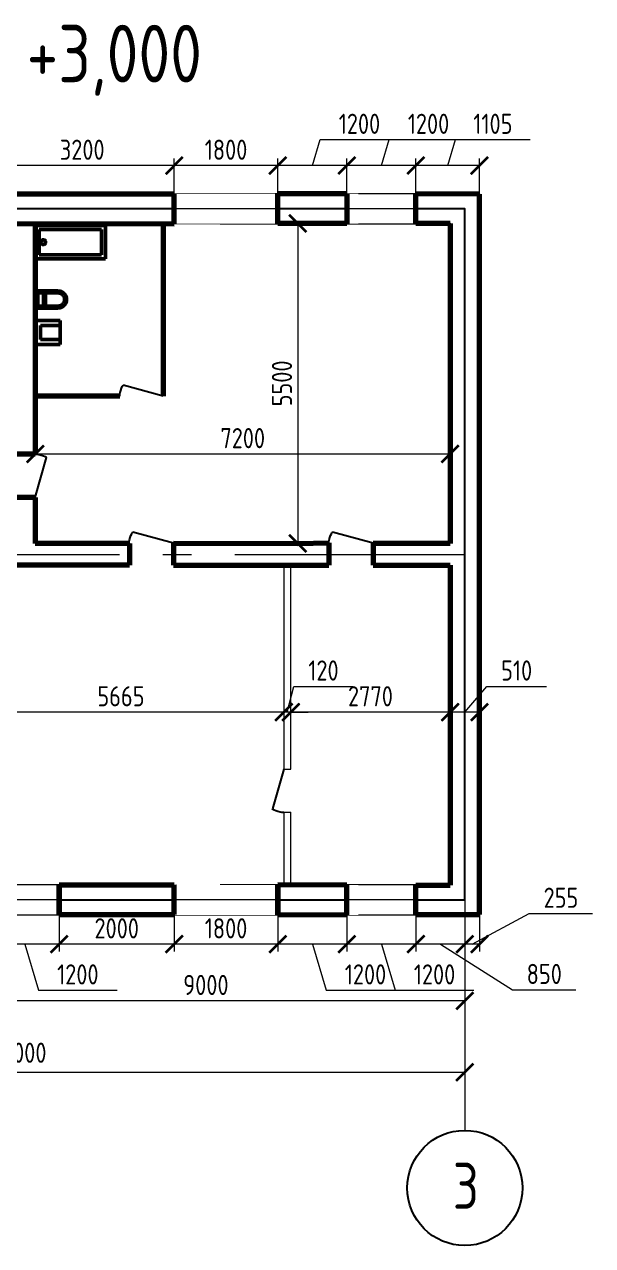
# Model space of a CAD drawing. Header units: millimetres. Extents: x -15256 to 11562, y -38734 to 9397.
# Drawn here: x 1089 to 10965, y -38734 to -17534 of the extents above; entities that cross this region are included whole.
import ezdxf

# ---------------------------------------------------------------- set-up
doc = ezdxf.new("R2010")
doc.units = ezdxf.units.MM
doc.set_wipeout_variables(frame=1)
doc.linetypes.add('ГОСТ 2.303 6', pattern=[12, 8, -1.5, 1, -1.5])
for name, color, linetype, lineweight in [('Блоки', 7, 'Continuous', 50), ('Оси', 1, 'ГОСТ 2.303 6', 20), ('Основная', 5, 'Continuous', 80), ('Основная(схема)', 5, 'Continuous', 70), ('Размеры', 3, 'Continuous', 30), ('Текст', 102, 'Continuous', 20), ('Тонкая', 250, 'Continuous', 25), ('Тонкая(схема)', 3, 'Continuous', 20)]:
    doc.layers.add(name, color=color, linetype=linetype, lineweight=lineweight)
doc.styles.get("Standard").update_dxf_attribs({"font": 'arial.ttf'})
doc.styles.add('ГОСТ 2.304', font='CS_Gost2304.shx')
doc.styles.add('Схема', font='GOST_A.TTF')
doc.dimstyles.new('Схема', dxfattribs={"dimtxt": 350, "dimasz": 300, "dimexe": 125, "dimexo": 0, "dimgap": 100, "dimtad": 1, "dimdec": 0, "dimtxsty": 'ГОСТ 2.304', "dimblk": 'ARCHTICK', "dimblk1": 'OBLIQUE', "dimblk2": 'OBLIQUE', "dimcen": 300, "dimclrd": 256, "dimclre": 256, "dimclrt": 256, "dimadec": 0, "dimazin": 2, "dimtfac": 0.75, "dimtdec": 4, "dimtmove": 1, "dimatfit": 3, "dimldrblk": 'NONE', "dimfxl": 1, "dimtolj": 1, "dimlwd": -1, "dimlwe": -1, "dimarcsym": 0})

# ---------------------------------------------------------------- blocks, each defined once
blk = doc.blocks.new('*U8')
at = {"layer": 'Основная(схема)', "linetype": 'ByBlock'}
for p, q in [((0, -260), (0, 260)), ((0, -260), (0, 260)), ((1200, 260), (1200, -260))]:
    blk.add_line(p, q, dxfattribs=at)
at = {"layer": 'Тонкая(схема)', "linetype": 'ByBlock'}
for p, q in [((0, 260), (1000, 260)), ((0, 260), (1200, 260)), ((0, 0), (1000, 0)), ((1000, -260), (0, -260)), ((1200, -260), (0, -260))]:
    blk.add_line(p, q, dxfattribs=at)
at = {"linetype": 'ByBlock'}
blk.add_wipeout([(0, 260), (1200, 260), (1200, -260), (0, -260)], dxfattribs=at).dxf.layer = 'Тонкая(схема)'
at = {"layer": 'Основная(схема)', "linetype": 'ByBlock'}
blk.add_line((0, -260), (0, 260), dxfattribs=at)
at = {"layer": 'Тонкая(схема)', "linetype": 'ByBlock'}
for p, q in [((0, 260), (1000, 260)), ((0, 0), (1200, 0)), ((1000, -260), (0, -260))]:
    blk.add_line(p, q, dxfattribs=at)
blk = doc.blocks.new('*U10')
at = {"layer": 'Основная(схема)', "linetype": 'ByBlock'}
for p, q in [((0, -260), (0, 260)), ((0, -260), (0, 260)), ((0, -260), (0, 260)), ((1800, 260), (1800, -260))]:
    blk.add_line(p, q, dxfattribs=at)
at = {"layer": 'Тонкая(схема)', "linetype": 'ByBlock'}
for p, q in [((0, 260), (1000, 260)), ((0, 260), (1000, 260)), ((0, 0), (1000, 0)), ((1000, -260), (0, -260)), ((1000, -260), (0, -260))]:
    blk.add_line(p, q, dxfattribs=at)
at = {"linetype": 'ByBlock'}
blk.add_wipeout([(0, 260), (1800, 260), (1800, -260), (0, -260)], dxfattribs=at).dxf.layer = 'Тонкая(схема)'
at = {"layer": 'Основная(схема)', "linetype": 'ByBlock'}
blk.add_line((0, -260), (0, 260), dxfattribs=at)
at = {"layer": 'Тонкая(схема)', "linetype": 'ByBlock'}
blk.add_line((0, 0), (1800, 0), dxfattribs=at)
blk = doc.blocks.new('_ARCHTICK')
at = {"color": 0, "linetype": 'ByBlock', "const_width": 0.15}
blk.add_lwpolyline([(-0.5, -0.5), (0.5, 0.5)], dxfattribs=at)
blk = doc.blocks.new('*D111')
at = {"layer": 'Defpoints', "color": 0, "linetype": 'ByBlock', "transparency": 16777216}
for p in [(494, -19984), (494, -20474), (3694, -20474)]:
    blk.add_point(p, dxfattribs=at)
at = {"layer": 'Тонкая(схема)', "transparency": 16777216}
for p, q in [((494, -20474), (494, -19859)), ((3694, -20474), (3694, -19859)), ((3694, -19984), (494, -19984))]:
    blk.add_line(p, q, dxfattribs=at)
at = {"layer": 'Тонкая(схема)', "linetype": 'ByBlock', "transparency": 16777216, "xscale": 300, "yscale": 300, "zscale": 300, "rotation": 180}
blk.add_blockref('_ARCHTICK', (494, -19984), dxfattribs=at)
at = {"layer": 'Тонкая(схема)', "linetype": 'ByBlock', "transparency": 16777216, "xscale": 300, "yscale": 300, "zscale": 300}
blk.add_blockref('_ARCHTICK', (3694, -19984), dxfattribs=at)
at = {"layer": 'Тонкая(схема)', "linetype": 'ByBlock', "transparency": 16777216, "insert": (2094, -19709), "char_height": 350, "attachment_point": 5, "style": 'ГОСТ 2.304'}
blk.add_mtext('\\A1;3200', dxfattribs=at)
blk = doc.blocks.new('_NONE')
blk = doc.blocks.new('_Oblique')
at = {"color": 0, "linetype": 'ByBlock', "lineweight": -2}
blk.add_line((-0.5, -0.5), (0.5, 0.5), dxfattribs=at)
blk = doc.blocks.new('*D112')
at = {"layer": 'Defpoints', "color": 0, "linetype": 'ByBlock', "transparency": 16777216}
for p in [(3694, -19984), (3694, -20474), (5494, -20474)]:
    blk.add_point(p, dxfattribs=at)
at = {"layer": 'Тонкая(схема)', "transparency": 16777216}
for p, q in [((3694, -20474), (3694, -19859)), ((5494, -20474), (5494, -19859)), ((5494, -19984), (3694, -19984))]:
    blk.add_line(p, q, dxfattribs=at)
at = {"layer": 'Тонкая(схема)', "linetype": 'ByBlock', "transparency": 16777216, "xscale": 300, "yscale": 300, "zscale": 300, "rotation": 180}
blk.add_blockref('_ARCHTICK', (3694, -19984), dxfattribs=at)
at = {"layer": 'Тонкая(схема)', "linetype": 'ByBlock', "transparency": 16777216, "xscale": 300, "yscale": 300, "zscale": 300}
blk.add_blockref('_ARCHTICK', (5494, -19984), dxfattribs=at)
at = {"layer": 'Тонкая(схема)', "linetype": 'ByBlock', "transparency": 16777216, "insert": (4594, -19709), "char_height": 350, "attachment_point": 5, "style": 'ГОСТ 2.304'}
blk.add_mtext('\\A1;1800', dxfattribs=at)
blk = doc.blocks.new('*D113')
at = {"layer": 'Defpoints', "color": 0, "linetype": 'ByBlock', "transparency": 16777216}
for p in [(5494, -19984), (5494, -20474), (6694, -20474)]:
    blk.add_point(p, dxfattribs=at)
at = {"layer": 'Тонкая(схема)', "transparency": 16777216}
for p, q in [((6094, -19984), (6229, -19534)), ((6229, -19534), (7596, -19534)), ((5494, -20474), (5494, -19859)), ((6694, -20474), (6694, -19859)), ((6694, -19984), (5494, -19984))]:
    blk.add_line(p, q, dxfattribs=at)
at = {"layer": 'Тонкая(схема)', "linetype": 'ByBlock', "transparency": 16777216, "xscale": 300, "yscale": 300, "zscale": 300, "rotation": 180}
blk.add_blockref('_ARCHTICK', (5494, -19984), dxfattribs=at)
at = {"layer": 'Тонкая(схема)', "linetype": 'ByBlock', "transparency": 16777216, "xscale": 300, "yscale": 300, "zscale": 300}
blk.add_blockref('_ARCHTICK', (6694, -19984), dxfattribs=at)
at = {"layer": 'Тонкая(схема)', "linetype": 'ByBlock', "transparency": 16777216, "insert": (6913, -19259), "char_height": 350, "attachment_point": 5, "style": 'ГОСТ 2.304'}
blk.add_mtext('\\A1;1200', dxfattribs=at)
blk = doc.blocks.new('*D114')
at = {"layer": 'Defpoints', "color": 0, "linetype": 'ByBlock', "transparency": 16777216}
for p in [(6694, -19984), (6694, -20474), (7894, -20474)]:
    blk.add_point(p, dxfattribs=at)
at = {"layer": 'Тонкая(схема)', "transparency": 16777216}
for p, q in [((7294, -19984), (7429, -19534)), ((7429, -19534), (8796, -19534)), ((6694, -20474), (6694, -19859)), ((7894, -20474), (7894, -19859)), ((7894, -19984), (6694, -19984))]:
    blk.add_line(p, q, dxfattribs=at)
at = {"layer": 'Тонкая(схема)', "linetype": 'ByBlock', "transparency": 16777216, "xscale": 300, "yscale": 300, "zscale": 300, "rotation": 180}
blk.add_blockref('_ARCHTICK', (6694, -19984), dxfattribs=at)
at = {"layer": 'Тонкая(схема)', "linetype": 'ByBlock', "transparency": 16777216, "xscale": 300, "yscale": 300, "zscale": 300}
blk.add_blockref('_ARCHTICK', (7894, -19984), dxfattribs=at)
at = {"layer": 'Тонкая(схема)', "linetype": 'ByBlock', "transparency": 16777216, "insert": (8113, -19259), "char_height": 350, "attachment_point": 5, "style": 'ГОСТ 2.304'}
blk.add_mtext('\\A1;1200', dxfattribs=at)
blk = doc.blocks.new('*D115')
at = {"layer": 'Defpoints', "color": 0, "linetype": 'ByBlock', "transparency": 16777216}
for p in [(7894, -19984), (7894, -20474), (8999, -20479)]:
    blk.add_point(p, dxfattribs=at)
at = {"layer": 'Тонкая(схема)', "transparency": 16777216}
for p, q in [((8447, -19984), (8582, -19534)), ((8582, -19534), (9882, -19534)), ((7894, -20474), (7894, -19859)), ((8999, -20479), (8999, -19859)), ((8999, -19984), (7894, -19984))]:
    blk.add_line(p, q, dxfattribs=at)
at = {"layer": 'Тонкая(схема)', "linetype": 'ByBlock', "transparency": 16777216, "xscale": 300, "yscale": 300, "zscale": 300, "rotation": 180}
blk.add_blockref('_ARCHTICK', (7894, -19984), dxfattribs=at)
at = {"layer": 'Тонкая(схема)', "linetype": 'ByBlock', "transparency": 16777216, "xscale": 300, "yscale": 300, "zscale": 300}
blk.add_blockref('_ARCHTICK', (8999, -19984), dxfattribs=at)
at = {"layer": 'Тонкая(схема)', "linetype": 'ByBlock', "transparency": 16777216, "insert": (9232, -19259), "char_height": 350, "attachment_point": 5, "style": 'ГОСТ 2.304'}
blk.add_mtext('\\A1;1105', dxfattribs=at)
blk = doc.blocks.new('*U27')
at = {"layer": 'Основная(схема)', "linetype": 'ByBlock'}
for p, q in [((0, -260), (0, 260)), ((0, -260), (0, 260)), ((1200, 260), (1200, -260))]:
    blk.add_line(p, q, dxfattribs=at)
at = {"layer": 'Тонкая(схема)', "linetype": 'ByBlock'}
for p, q in [((0, 260), (1000, 260)), ((0, 260), (1200, 260)), ((0, 0), (1000, 0)), ((1000, -260), (0, -260)), ((1200, -260), (0, -260))]:
    blk.add_line(p, q, dxfattribs=at)
at = {"linetype": 'ByBlock'}
blk.add_wipeout([(0, 260), (1200, 260), (1200, -260), (0, -260)], dxfattribs=at).dxf.layer = 'Тонкая(схема)'
at = {"layer": 'Основная(схема)', "linetype": 'ByBlock'}
blk.add_line((0, -260), (0, 260), dxfattribs=at)
at = {"layer": 'Тонкая(схема)', "linetype": 'ByBlock'}
for p, q in [((0, 260), (1000, 260)), ((0, 0), (1200, 0)), ((1000, -260), (0, -260))]:
    blk.add_line(p, q, dxfattribs=at)
blk = doc.blocks.new('*U28')
at = {"layer": 'Основная(схема)', "linetype": 'ByBlock'}
for p, q in [((0, -260), (0, 260)), ((0, -260), (0, 260)), ((0, -260), (0, 260)), ((1800, 260), (1800, -260))]:
    blk.add_line(p, q, dxfattribs=at)
at = {"layer": 'Тонкая(схема)', "linetype": 'ByBlock'}
for p, q in [((0, 260), (1000, 260)), ((0, 260), (1000, 260)), ((0, 0), (1000, 0)), ((1000, -260), (0, -260)), ((1000, -260), (0, -260))]:
    blk.add_line(p, q, dxfattribs=at)
at = {"linetype": 'ByBlock'}
blk.add_wipeout([(0, 260), (1800, 260), (1800, -260), (0, -260)], dxfattribs=at).dxf.layer = 'Тонкая(схема)'
at = {"layer": 'Основная(схема)', "linetype": 'ByBlock'}
blk.add_line((0, -260), (0, 260), dxfattribs=at)
at = {"layer": 'Тонкая(схема)', "linetype": 'ByBlock'}
blk.add_line((0, 0), (1800, 0), dxfattribs=at)
blk = doc.blocks.new('*U29')
at = {"layer": 'Основная(схема)', "linetype": 'ByBlock'}
for p, q in [((0, -260), (0, 260)), ((0, -260), (0, 260)), ((1200, 260), (1200, -260))]:
    blk.add_line(p, q, dxfattribs=at)
at = {"layer": 'Тонкая(схема)', "linetype": 'ByBlock'}
for p, q in [((0, 260), (1000, 260)), ((0, 260), (1200, 260)), ((0, 0), (1000, 0)), ((1000, -260), (0, -260)), ((1200, -260), (0, -260))]:
    blk.add_line(p, q, dxfattribs=at)
at = {"linetype": 'ByBlock'}
blk.add_wipeout([(0, 260), (1200, 260), (1200, -260), (0, -260)], dxfattribs=at).dxf.layer = 'Тонкая(схема)'
at = {"layer": 'Основная(схема)', "linetype": 'ByBlock'}
blk.add_line((0, -260), (0, 260), dxfattribs=at)
at = {"layer": 'Тонкая(схема)', "linetype": 'ByBlock'}
for p, q in [((0, 260), (1000, 260)), ((0, 0), (1200, 0)), ((1000, -260), (0, -260))]:
    blk.add_line(p, q, dxfattribs=at)
blk = doc.blocks.new('Унитаз (вар.1)')
at = {"layer": 'Блоки', "color": 0, "linetype": 'Continuous', "lineweight": -2}
for p, q in [((-2.5, 4.75), (2.5, 4.75)), ((-2.5, 4.75), (-2.5, -2.25)), ((2.5, 4.75), (2.5, -2.25)), ((-2.5, 2.25), (2.5, 2.25))]:
    blk.add_line(p, q, dxfattribs=at)
blk.add_arc((0, -2.25), 2.5, 180, 0, dxfattribs=at)
blk = doc.blocks.new('Ванна (вар.1)')
at = {"layer": 'Блоки', "color": 0, "linetype": 'Continuous', "lineweight": -2}
for p, q in [((-8.75, 4.14), (8.75, 4.14)), ((-8.75, -4.14), (-8.75, 4.14)), ((-7.75, 3.14), (7.75, 3.14)), ((-7.75, -3.14), (-7.75, 3.14)), ((7.75, 3.14), (7.75, -3.14)), ((8.75, 4.14), (8.75, -4.14)), ((8.75, -4.14), (-8.75, -4.14)), ((7.75, -3.14), (-7.75, -3.14))]:
    blk.add_line(p, q, dxfattribs=at)
blk.add_circle((6.75, 0), 0.6, dxfattribs=at)
blk = doc.blocks.new('Раковина (вар.1)')
at = {"layer": 'Блоки', "color": 0, "linetype": 'Continuous', "lineweight": -2}
for p, q in [((-3, 3), (-3, -3)), ((3, 3), (-3, 3)), ((-1.75, 1.86), (1.75, 1.86)), ((-1.75, 1.86), (-1.75, -3)), ((1.75, 1.86), (1.75, -3)), ((3, -3), (3, 3)), ((-3, -3), (3, -3))]:
    blk.add_line(p, q, dxfattribs=at)
blk = doc.blocks.new('*D87')
at = {"layer": 'Defpoints', "color": 0, "linetype": 'ByBlock', "transparency": 16777216}
for p in [(1279, -24995), (8489, -24991), (8489, -24995)]:
    blk.add_point(p, dxfattribs=at)
at = {"layer": 'Тонкая(схема)', "transparency": 16777216}
for p, q in [((1279, -24995), (1279, -24866)), ((1279, -24991), (8489, -24991)), ((8489, -24995), (8489, -24866))]:
    blk.add_line(p, q, dxfattribs=at)
at = {"layer": 'Тонкая(схема)', "linetype": 'ByBlock', "transparency": 16777216, "xscale": 300, "yscale": 300, "zscale": 300, "rotation": 180}
blk.add_blockref('_ARCHTICK', (1279, -24991), dxfattribs=at)
at = {"layer": 'Тонкая(схема)', "linetype": 'ByBlock', "transparency": 16777216, "xscale": 300, "yscale": 300, "zscale": 300}
blk.add_blockref('_ARCHTICK', (8489, -24991), dxfattribs=at)
at = {"layer": 'Тонкая(схема)', "linetype": 'ByBlock', "transparency": 16777216, "insert": (4884, -24716), "char_height": 350, "attachment_point": 5, "style": 'ГОСТ 2.304'}
blk.add_mtext('\\A1;7200', dxfattribs=at)
blk = doc.blocks.new('*D90')
at = {"layer": 'Defpoints', "color": 0, "linetype": 'ByBlock', "transparency": 16777216}
for p in [(5599, -28501), (-66, -29469), (-66, -29472)]:
    blk.add_point(p, dxfattribs=at)
at = {"layer": 'Тонкая(схема)', "transparency": 16777216}
for p, q in [((5599, -28501), (5599, -29597)), ((-66, -29469), (-66, -29597)), ((5599, -29472), (-66, -29472))]:
    blk.add_line(p, q, dxfattribs=at)
at = {"layer": 'Тонкая(схема)', "linetype": 'ByBlock', "transparency": 16777216, "xscale": 300, "yscale": 300, "zscale": 300, "rotation": 180}
blk.add_blockref('_ARCHTICK', (-66, -29472), dxfattribs=at)
at = {"layer": 'Тонкая(схема)', "linetype": 'ByBlock', "transparency": 16777216, "xscale": 300, "yscale": 300, "zscale": 300}
blk.add_blockref('_Oblique', (5599, -29472), dxfattribs=at)
at = {"layer": 'Тонкая(схема)', "linetype": 'ByBlock', "transparency": 16777216, "insert": (2767, -29197), "char_height": 350, "attachment_point": 5, "style": 'ГОСТ 2.304'}
blk.add_mtext('\\A1;5665', dxfattribs=at)
blk = doc.blocks.new('*D91')
at = {"layer": 'Defpoints', "color": 0, "linetype": 'ByBlock', "transparency": 16777216}
for p in [(5599, -28501), (5599, -29472), (5719, -29506)]:
    blk.add_point(p, dxfattribs=at)
at = {"layer": 'Тонкая(схема)', "transparency": 16777216}
for p, q in [((5599, -28501), (5599, -29597)), ((5659, -29472), (5771, -29025)), ((5771, -29025), (6804, -29025)), ((5719, -29506), (5719, -29347)), ((5599, -29472), (5299, -29472)), ((5719, -29472), (5599, -29472)), ((5719, -29472), (5599, -29472)), ((5719, -29472), (6019, -29472))]:
    blk.add_line(p, q, dxfattribs=at)
at = {"layer": 'Тонкая(схема)', "linetype": 'ByBlock', "transparency": 16777216, "xscale": 300, "yscale": 300, "zscale": 300}
blk.add_blockref('_ARCHTICK', (5599, -29472), dxfattribs=at)
at = {"layer": 'Тонкая(схема)', "linetype": 'ByBlock', "transparency": 16777216, "xscale": 300, "yscale": 300, "zscale": 300, "rotation": 180}
blk.add_blockref('_Oblique', (5719, -29472), dxfattribs=at)
at = {"layer": 'Тонкая(схема)', "linetype": 'ByBlock', "transparency": 16777216, "insert": (6287, -28750), "char_height": 350, "attachment_point": 5, "style": 'ГОСТ 2.304'}
blk.add_mtext('\\A1;120', dxfattribs=at)
blk = doc.blocks.new('*D92')
at = {"layer": 'Defpoints', "color": 0, "linetype": 'ByBlock', "transparency": 16777216}
for p in [(5719, -29472), (5719, -29506), (8489, -29506)]:
    blk.add_point(p, dxfattribs=at)
at = {"layer": 'Тонкая(схема)', "transparency": 16777216}
for p, q in [((5719, -29506), (5719, -29347)), ((8489, -29506), (8489, -29347)), ((8489, -29472), (5719, -29472))]:
    blk.add_line(p, q, dxfattribs=at)
at = {"layer": 'Тонкая(схема)', "linetype": 'ByBlock', "transparency": 16777216, "xscale": 300, "yscale": 300, "zscale": 300, "rotation": 180}
blk.add_blockref('_ARCHTICK', (5719, -29472), dxfattribs=at)
at = {"layer": 'Тонкая(схема)', "linetype": 'ByBlock', "transparency": 16777216, "xscale": 300, "yscale": 300, "zscale": 300}
blk.add_blockref('_Oblique', (8489, -29472), dxfattribs=at)
at = {"layer": 'Тонкая(схема)', "linetype": 'ByBlock', "transparency": 16777216, "insert": (7104, -29197), "char_height": 350, "attachment_point": 5, "style": 'ГОСТ 2.304'}
blk.add_mtext('\\A1;2770', dxfattribs=at)
blk = doc.blocks.new('*D93')
at = {"layer": 'Defpoints', "color": 0, "linetype": 'ByBlock', "transparency": 16777216}
for p in [(8999, -29444), (8489, -29472), (8489, -29506)]:
    blk.add_point(p, dxfattribs=at)
at = {"layer": 'Тонкая(схема)', "transparency": 16777216}
for p, q in [((8744, -29472), (9129, -29025)), ((9129, -29025), (10162, -29025)), ((8489, -29506), (8489, -29347)), ((8999, -29444), (8999, -29597)), ((8999, -29472), (8489, -29472))]:
    blk.add_line(p, q, dxfattribs=at)
at = {"layer": 'Тонкая(схема)', "linetype": 'ByBlock', "transparency": 16777216, "xscale": 300, "yscale": 300, "zscale": 300, "rotation": 180}
blk.add_blockref('_ARCHTICK', (8489, -29472), dxfattribs=at)
at = {"layer": 'Тонкая(схема)', "linetype": 'ByBlock', "transparency": 16777216, "xscale": 300, "yscale": 300, "zscale": 300}
blk.add_blockref('_ARCHTICK', (8999, -29472), dxfattribs=at)
at = {"layer": 'Тонкая(схема)', "linetype": 'ByBlock', "transparency": 16777216, "insert": (9645, -28750), "char_height": 350, "attachment_point": 5, "style": 'ГОСТ 2.304'}
blk.add_mtext('\\A1;510', dxfattribs=at)
blk = doc.blocks.new('*D103')
at = {"layer": 'Defpoints', "color": 0, "linetype": 'ByBlock', "transparency": 16777216}
for p in [(494, -32994), (1694, -32994), (494, -33501)]:
    blk.add_point(p, dxfattribs=at)
at = {"layer": 'Тонкая(схема)', "transparency": 16777216}
for p, q in [((494, -32994), (494, -33626)), ((1694, -32994), (1694, -33626)), ((1694, -33501), (494, -33501)), ((1094, -33501), (1334, -34301)), ((1334, -34301), (2701, -34301))]:
    blk.add_line(p, q, dxfattribs=at)
at = {"layer": 'Тонкая(схема)', "linetype": 'ByBlock', "transparency": 16777216, "xscale": 300, "yscale": 300, "zscale": 300, "rotation": 180}
blk.add_blockref('_ARCHTICK', (494, -33501), dxfattribs=at)
at = {"layer": 'Тонкая(схема)', "linetype": 'ByBlock', "transparency": 16777216, "xscale": 300, "yscale": 300, "zscale": 300}
blk.add_blockref('_ARCHTICK', (1694, -33501), dxfattribs=at)
at = {"layer": 'Тонкая(схема)', "linetype": 'ByBlock', "transparency": 16777216, "insert": (2018, -34026), "char_height": 350, "attachment_point": 5, "style": 'ГОСТ 2.304'}
blk.add_mtext('\\A1;1200', dxfattribs=at)
blk = doc.blocks.new('*D104')
at = {"layer": 'Defpoints', "color": 0, "linetype": 'ByBlock', "transparency": 16777216}
for p in [(1694, -32994), (3694, -32994), (1694, -33501)]:
    blk.add_point(p, dxfattribs=at)
at = {"layer": 'Тонкая(схема)', "transparency": 16777216}
for p, q in [((1694, -32994), (1694, -33626)), ((3694, -32994), (3694, -33626)), ((3694, -33501), (1694, -33501))]:
    blk.add_line(p, q, dxfattribs=at)
at = {"layer": 'Тонкая(схема)', "linetype": 'ByBlock', "transparency": 16777216, "xscale": 300, "yscale": 300, "zscale": 300, "rotation": 180}
blk.add_blockref('_ARCHTICK', (1694, -33501), dxfattribs=at)
at = {"layer": 'Тонкая(схема)', "linetype": 'ByBlock', "transparency": 16777216, "xscale": 300, "yscale": 300, "zscale": 300}
blk.add_blockref('_ARCHTICK', (3694, -33501), dxfattribs=at)
at = {"layer": 'Тонкая(схема)', "linetype": 'ByBlock', "transparency": 16777216, "insert": (2694, -33226), "char_height": 350, "attachment_point": 5, "style": 'ГОСТ 2.304'}
blk.add_mtext('\\A1;2000', dxfattribs=at)
blk = doc.blocks.new('*D105')
at = {"layer": 'Defpoints', "color": 0, "linetype": 'ByBlock', "transparency": 16777216}
for p in [(3694, -32994), (5494, -32994), (3694, -33501)]:
    blk.add_point(p, dxfattribs=at)
at = {"layer": 'Тонкая(схема)', "transparency": 16777216}
for p, q in [((3694, -32994), (3694, -33626)), ((5494, -32994), (5494, -33626)), ((5494, -33501), (3694, -33501))]:
    blk.add_line(p, q, dxfattribs=at)
at = {"layer": 'Тонкая(схема)', "linetype": 'ByBlock', "transparency": 16777216, "xscale": 300, "yscale": 300, "zscale": 300, "rotation": 180}
blk.add_blockref('_ARCHTICK', (3694, -33501), dxfattribs=at)
at = {"layer": 'Тонкая(схема)', "linetype": 'ByBlock', "transparency": 16777216, "xscale": 300, "yscale": 300, "zscale": 300}
blk.add_blockref('_ARCHTICK', (5494, -33501), dxfattribs=at)
at = {"layer": 'Тонкая(схема)', "linetype": 'ByBlock', "transparency": 16777216, "insert": (4594, -33226), "char_height": 350, "attachment_point": 5, "style": 'ГОСТ 2.304'}
blk.add_mtext('\\A1;1800', dxfattribs=at)
blk = doc.blocks.new('*D106')
at = {"layer": 'Defpoints', "color": 0, "linetype": 'ByBlock', "transparency": 16777216}
for p in [(5494, -32994), (6694, -32994), (5494, -33501)]:
    blk.add_point(p, dxfattribs=at)
at = {"layer": 'Тонкая(схема)', "transparency": 16777216}
for p, q in [((5494, -32994), (5494, -33626)), ((6694, -32994), (6694, -33626)), ((6694, -33501), (5494, -33501)), ((6094, -33501), (6334, -34301)), ((6334, -34301), (7701, -34301))]:
    blk.add_line(p, q, dxfattribs=at)
at = {"layer": 'Тонкая(схема)', "linetype": 'ByBlock', "transparency": 16777216, "xscale": 300, "yscale": 300, "zscale": 300, "rotation": 180}
blk.add_blockref('_ARCHTICK', (5494, -33501), dxfattribs=at)
at = {"layer": 'Тонкая(схема)', "linetype": 'ByBlock', "transparency": 16777216, "xscale": 300, "yscale": 300, "zscale": 300}
blk.add_blockref('_ARCHTICK', (6694, -33501), dxfattribs=at)
at = {"layer": 'Тонкая(схема)', "linetype": 'ByBlock', "transparency": 16777216, "insert": (7018, -34026), "char_height": 350, "attachment_point": 5, "style": 'ГОСТ 2.304'}
blk.add_mtext('\\A1;1200', dxfattribs=at)
blk = doc.blocks.new('*D107')
at = {"layer": 'Defpoints', "color": 0, "linetype": 'ByBlock', "transparency": 16777216}
for p in [(6694, -32994), (7894, -32994), (6694, -33501)]:
    blk.add_point(p, dxfattribs=at)
at = {"layer": 'Тонкая(схема)', "transparency": 16777216}
for p, q in [((6694, -32994), (6694, -33626)), ((7894, -32994), (7894, -33626)), ((7894, -33501), (6694, -33501)), ((7294, -33501), (7534, -34301)), ((7534, -34301), (8901, -34301))]:
    blk.add_line(p, q, dxfattribs=at)
at = {"layer": 'Тонкая(схема)', "linetype": 'ByBlock', "transparency": 16777216, "xscale": 300, "yscale": 300, "zscale": 300, "rotation": 180}
blk.add_blockref('_ARCHTICK', (6694, -33501), dxfattribs=at)
at = {"layer": 'Тонкая(схема)', "linetype": 'ByBlock', "transparency": 16777216, "xscale": 300, "yscale": 300, "zscale": 300}
blk.add_blockref('_ARCHTICK', (7894, -33501), dxfattribs=at)
at = {"layer": 'Тонкая(схема)', "linetype": 'ByBlock', "transparency": 16777216, "insert": (8218, -34026), "char_height": 350, "attachment_point": 5, "style": 'ГОСТ 2.304'}
blk.add_mtext('\\A1;1200', dxfattribs=at)
blk = doc.blocks.new('*D108')
at = {"layer": 'Defpoints', "color": 0, "linetype": 'ByBlock', "transparency": 16777216}
for p in [(7894, -32994), (8744, -32989), (7894, -33501)]:
    blk.add_point(p, dxfattribs=at)
at = {"layer": 'Тонкая(схема)', "transparency": 16777216}
for p, q in [((7894, -32994), (7894, -33626)), ((8744, -32989), (8744, -33626)), ((8744, -33501), (7894, -33501)), ((8319, -33501), (9575, -34293)), ((9575, -34293), (10675, -34293))]:
    blk.add_line(p, q, dxfattribs=at)
at = {"layer": 'Тонкая(схема)', "linetype": 'ByBlock', "transparency": 16777216, "xscale": 300, "yscale": 300, "zscale": 300, "rotation": 180}
blk.add_blockref('_ARCHTICK', (7894, -33501), dxfattribs=at)
at = {"layer": 'Тонкая(схема)', "linetype": 'ByBlock', "transparency": 16777216, "xscale": 300, "yscale": 300, "zscale": 300}
blk.add_blockref('_ARCHTICK', (8744, -33501), dxfattribs=at)
at = {"layer": 'Тонкая(схема)', "linetype": 'ByBlock', "transparency": 16777216, "insert": (10125, -34018), "char_height": 350, "attachment_point": 5, "style": 'ГОСТ 2.304'}
blk.add_mtext('\\A1;850', dxfattribs=at)
blk = doc.blocks.new('*D109')
at = {"layer": 'Defpoints', "color": 0, "linetype": 'ByBlock', "transparency": 16777216}
for p in [(8744, -32989), (8999, -32989), (8744, -33501)]:
    blk.add_point(p, dxfattribs=at)
at = {"layer": 'Тонкая(схема)', "transparency": 16777216}
for p, q in [((8744, -32989), (8744, -33626)), ((8872, -33501), (9865, -32970)), ((8999, -32989), (8999, -33626)), ((9865, -32970), (10965, -32970)), ((8999, -33501), (8744, -33501))]:
    blk.add_line(p, q, dxfattribs=at)
at = {"layer": 'Тонкая(схема)', "linetype": 'ByBlock', "transparency": 16777216, "xscale": 300, "yscale": 300, "zscale": 300, "rotation": 180}
blk.add_blockref('_ARCHTICK', (8744, -33501), dxfattribs=at)
at = {"layer": 'Тонкая(схема)', "linetype": 'ByBlock', "transparency": 16777216, "xscale": 300, "yscale": 300, "zscale": 300}
blk.add_blockref('_ARCHTICK', (8999, -33501), dxfattribs=at)
at = {"layer": 'Тонкая(схема)', "linetype": 'ByBlock', "transparency": 16777216, "insert": (10415, -32695), "char_height": 350, "attachment_point": 5, "style": 'ГОСТ 2.304'}
blk.add_mtext('\\A1;255', dxfattribs=at)
blk = doc.blocks.new('*D77')
at = {"layer": 'Defpoints', "color": 0, "linetype": 'ByBlock', "transparency": 16777216}
for p in [(5736, -20989), (5736, -26544), (5841, -26544)]:
    blk.add_point(p, dxfattribs=at)
at = {"layer": 'Тонкая(схема)', "transparency": 16777216}
for p, q in [((5736, -20989), (5966, -20989)), ((5841, -20989), (5841, -26544)), ((5736, -26544), (5966, -26544))]:
    blk.add_line(p, q, dxfattribs=at)
at = {"layer": 'Тонкая(схема)', "linetype": 'ByBlock', "transparency": 16777216, "xscale": 300, "yscale": 300, "zscale": 300}
for p, rotation in [((5841, -20989), 90), ((5841, -26544), 270)]:
    blk.add_blockref('_ARCHTICK', p, dxfattribs=dict(at, rotation=rotation))
at = {"layer": 'Тонкая(схема)', "linetype": 'ByBlock', "transparency": 16777216, "insert": (5566, -23766), "char_height": 350, "attachment_point": 5, "rotation": 90, "style": 'ГОСТ 2.304'}
blk.add_mtext('\\A1;5500', dxfattribs=at)
blk = doc.blocks.new('*D73')
at = {"layer": 'Defpoints', "color": 0, "linetype": 'ByBlock', "transparency": 16777216}
for p in [(-256, -32734), (8744, -32734), (-256, -34484)]:
    blk.add_point(p, dxfattribs=at)
at = {"layer": 'Тонкая(схема)', "transparency": 16777216}
for p, q in [((-256, -32734), (-256, -34609)), ((8744, -32734), (8744, -34609)), ((8744, -34484), (-256, -34484))]:
    blk.add_line(p, q, dxfattribs=at)
at = {"layer": 'Тонкая(схема)', "linetype": 'ByBlock', "transparency": 16777216, "xscale": 300, "yscale": 300, "zscale": 300, "rotation": 180}
blk.add_blockref('_ARCHTICK', (-256, -34484), dxfattribs=at)
at = {"layer": 'Тонкая(схема)', "linetype": 'ByBlock', "transparency": 16777216, "xscale": 300, "yscale": 300, "zscale": 300}
blk.add_blockref('_ARCHTICK', (8744, -34484), dxfattribs=at)
at = {"layer": 'Тонкая(схема)', "linetype": 'ByBlock', "transparency": 16777216, "insert": (4244, -34209), "char_height": 350, "attachment_point": 5, "style": 'ГОСТ 2.304'}
blk.add_mtext('\\A1;9000', dxfattribs=at)
blk = doc.blocks.new('*D74')
at = {"layer": 'Defpoints', "color": 0, "linetype": 'ByBlock', "transparency": 16777216}
for p in [(-9256, -32734), (8744, -32734), (8744, -35724)]:
    blk.add_point(p, dxfattribs=at)
at = {"layer": 'Тонкая(схема)', "transparency": 16777216}
for p, q in [((-9256, -32734), (-9256, -35849)), ((8744, -32734), (8744, -35849)), ((-9256, -35724), (8744, -35724))]:
    blk.add_line(p, q, dxfattribs=at)
at = {"layer": 'Тонкая(схема)', "linetype": 'ByBlock', "transparency": 16777216, "xscale": 300, "yscale": 300, "zscale": 300, "rotation": 180}
blk.add_blockref('_ARCHTICK', (-9256, -35724), dxfattribs=at)
at = {"layer": 'Тонкая(схема)', "linetype": 'ByBlock', "transparency": 16777216, "xscale": 300, "yscale": 300, "zscale": 300}
blk.add_blockref('_ARCHTICK', (8744, -35724), dxfattribs=at)
at = {"layer": 'Тонкая(схема)', "linetype": 'ByBlock', "transparency": 16777216, "insert": (1006, -35386), "char_height": 350, "attachment_point": 5, "style": 'ГОСТ 2.304'}
blk.add_mtext('\\A1;18000', dxfattribs=at)

msp = doc.modelspace()

# ---------------------------------------------------------------- linework, layer by layer
at = {"layer": 'Оси', "ltscale": 500}
for p, q in [((-13255.8, -20733.6), (8744.2, -20733.6)), ((8744.2, -20733.6), (8744.2, -36733.6)), ((-13255.8, -26733.6), (8744.2, -26733.6)), ((-13255.8, -32733.6), (8744.2, -32733.6))]:
    msp.add_line(p, q, dxfattribs=at)
at = {"layer": 'Основная(схема)', "linetype": 'ByBlock'}
for p, q in [((8999.2, -32988.6), (8999.2, -20478.6)), ((1279.2, -20988.6), (1279.2, -24995.2)), ((3499.2, -20988.6), (3499.2, -23988.6)), ((8489.2, -20988.6), (8489.2, -26478.6)), ((2749.2, -23988.6), (1279.2, -23988.6)), ((1279.2, -24995.2), (899.2, -24995.2)), ((1279.2, -25745.2), (899.2, -25745.2)), ((1279.2, -25745.2), (1279.2, -26478.6)), ((1279.2, -26478.6), (1279.2, -26543.6)), ((8489.2, -26478.6), (8489.2, -26543.6)), ((2914.9, -26543.6), (1279.2, -26543.6)), ((2914.9, -26543.6), (2914.9, -26923.6)), ((3680.6, -26541.7), (5841.1, -26543.6)), ((3680.6, -26541.7), (3680.6, -26923.6)), ((5841.1, -26543.6), (6381.4, -26532.1)), ((6381.4, -26532.1), (6381.4, -26923.6)), ((7150.8, -26541.7), (8489.2, -26541.7)), ((7150.8, -26541.7), (7150.8, -26923.6)), ((2914.9, -26923.6), (-65.8, -26923.6)), ((3680.6, -26923.6), (6381.4, -26923.6)), ((7150.8, -26923.6), (8489.2, -26923.6)), ((8489.2, -26923.6), (8489.2, -26988.6)), ((8489.2, -26988.6), (8489.2, -32478.6))]:
    msp.add_line(p, q, dxfattribs=at)
at = {"layer": 'Текст', "linetype": 'ByBlock'}
msp.add_line((899.2, -20988.6), (1279.2, -20988.6), dxfattribs=at)
at = {"layer": 'Тонкая', "linetype": 'ByBlock'}
for p, q in [((3499.2, -23988.6), (2807.4, -23794.2)), ((1279.2, -25745.2), (1473.6, -25053.4)), ((3680.6, -26541.7), (2973.1, -26349.2)), ((7150.8, -26541.7), (6443.3, -26349.2)), ((5597.1, -30462.2), (5402.7, -31153.9))]:
    msp.add_line(p, q, dxfattribs=at)
for points in [[(-9510.8, -20478.6), (-9510.8, -32988.6), (8999.2, -32988.6), (8999.2, -20478.6)], [(-9255.8, -32733.6), (8744.2, -32733.6), (8744.2, -20733.6), (-9255.8, -20733.6)]]:
    msp.add_lwpolyline(points, close=True, dxfattribs=at)
msp.add_lwpolyline([(8489.2, -26478.6), (8489.2, -20988.6), (-9000.8, -20988.6), (-9000.8, -26478.6)], dxfattribs=at)
at = {"layer": 'Тонкая', "color": 3, "linetype": 'ByBlock'}
msp.add_circle((8744.2, -37733.6), 1000, dxfattribs=at)
at = {"layer": 'Тонкая', "linetype": 'ByBlock', "extrusion": (0, 0, -1)}
for centre, major_axis in [((2778.3, -23891.4), (29.1, 97.2)), ((1376.4, -25024.3), (97.2, -29.1)), ((2944, -26446.4), (29.1, 97.2)), ((6414.2, -26446.4), (29.1, 97.2)), ((5499.9, -31183), (-97.2, 29.1))]:
    msp.add_ellipse(centre, major_axis=major_axis, ratio=0.154592, start_param=3.1415927, end_param=6.2831853, dxfattribs=at)
at = {"layer": 'Тонкая(схема)', "linetype": 'ByBlock'}
for p, q in [((5599.2, -26923.6), (5599.2, -30462.2)), ((5719.2, -29505.6), (5719.2, -26923.6)), ((5719.2, -30462.2), (5719.2, -29505.6)), ((5597.1, -30462.2), (5719.2, -30462.2)), ((5597.1, -31212.2), (5719.2, -31212.2)), ((5719.2, -32477), (5719.2, -31212.2))]:
    msp.add_line(p, q, dxfattribs=at)

# ---------------------------------------------------------------- block references
at = {"layer": 'Блоки', "color": 0, "linetype": 'ByBlock', "xscale": -70, "yscale": 70, "zscale": 70}
msp.add_blockref('Ванна (вар.1)', (1887.9, -21314.7), dxfattribs=at)
at = {"layer": 'Блоки', "color": 0, "linetype": 'ByBlock', "xscale": -70, "yscale": 70, "zscale": 70, "rotation": 90}
msp.add_blockref('Раковина (вар.1)', (1499.8, -22881.2), dxfattribs=at)
at = {"layer": 'Основная', "color": 0, "linetype": 'ByBlock', "xscale": -52.5, "yscale": 52.5, "zscale": 52.5, "rotation": 90}
msp.add_blockref('Унитаз (вар.1)', (1556.1, -22308.4), dxfattribs=at)

# ---------------------------------------------------------------- texts
at = {"layer": 'Размеры', "insert": (-5905.4, -17540.2), "char_height": 1000, "attachment_point": 1}
msp.add_mtext_dynamic_manual_height_columns('{\\fGOST type A|b0|i0|c204|p34;План на отм +3,000}', width=22285.458, gutter_width=12.5, heights=[0], dxfattribs=at)
at = {"layer": 'Тонкая', "color": 3, "linetype": 'ByBlock', "style": 'Схема'}
msp.add_text('3', height=800, dxfattribs=at).set_placement((8534.8, -38096.2))

# ---------------------------------------------------------------- dimensions: what is measured, and where the dimension line sits
at = {"layer": 'Тонкая(схема)', "linetype": 'ByBlock'}
dim = msp.add_linear_dim(base=(8489.2, -24990.7), p1=(1279.2, -24995.2), p2=(8489.2, -24995.2), text='7200', dimstyle='Схема', dxfattribs=at)
dim.commit()
dim.dimension.update_dxf_attribs({"geometry": '*D87', "text_midpoint": (4884.2, -24715.7)})
for base, p1, p2, picture, middle in [((-65.8, -29471.6), (5599.2, -28501.3), (-65.8, -29469), '*D90', (2766.7, -29196.6)), ((5719.2, -29471.6), (8489.2, -29505.6), (5719.2, -29505.6), '*D92', (7104.2, -29196.6))]:
    dim = msp.add_linear_dim(base=base, p1=p1, p2=p2, dimstyle='Схема', override={"dimblk2": 'ARCHTICK', "dimsah": 1}, dxfattribs=at)
    dim.commit()
    dim.dimension.update_dxf_attribs({"geometry": picture, "text_midpoint": middle})
dim = msp.add_linear_dim(base=(5599.2, -29471.6), p1=(5719.2, -29505.6), p2=(5599.2, -28501.3), dimstyle='Схема', override={"dimblk2": 'ARCHTICK', "dimsah": 1}, dxfattribs=at)
dim.commit()
dim.dimension.update_dxf_attribs({"geometry": '*D91', "text_midpoint": (5870.8, -29024.9), "dimtype": 160})
for base, p1, p2, picture, middle in [((8489.2, -29471.6), (8999.2, -29443.5), (8489.2, -29505.6), '*D93', (9228.6, -29024.9)), ((8744.2, -33500.9), (8999.2, -32988.6), (8744.2, -32988.6), '*D109', (9965.2, -32970.3))]:
    dim = msp.add_linear_dim(base=base, p1=p1, p2=p2, dimstyle='Схема', dxfattribs=at)
    dim.commit()
    dim.dimension.update_dxf_attribs({"geometry": picture, "text_midpoint": middle, "dimtype": 160})

# ---------------------------------------------------------------- next in the draw order: block references
at = {"layer": 'Текст', "linetype": 'ByBlock', "xscale": -1}
for name, p in [('*U10', (5494.2, -20733.6)), ('*U8', (7894.2, -20733.6)), ('*U29', (1694.2, -32733.6)), ('*U28', (5494.2, -32733.6)), ('*U27', (7894.2, -32733.6))]:
    msp.add_blockref(name, p, dxfattribs=at)

# ---------------------------------------------------------------- next in the draw order: linework, layer by layer
at = {"layer": 'Основная(схема)', "linetype": 'ByBlock'}
for p, q in [((3694.2, -20478.6), (494.2, -20478.6)), ((3694.2, -20993.6), (3694.2, -20478.6)), ((6694.2, -20473.6), (5494.2, -20473.6)), ((6694.2, -20478.6), (6694.2, -20988.6)), ((8999.2, -20478.6), (7894.2, -20473.6)), ((494.2, -20988.6), (3694.2, -20993.6)), ((6694.2, -20988.6), (5494.2, -20988.6)), ((8489.2, -20988.6), (7894.2, -20988.6)), ((1694.2, -32478.6), (1694.2, -32988.6)), ((3694.2, -32478.6), (1694.2, -32478.6)), ((3694.2, -32988.6), (3694.2, -32478.6)), ((5494.2, -32473.6), (5494.2, -32988.6)), ((6694.2, -32478.6), (5494.2, -32473.6)), ((6694.2, -32993.6), (6694.2, -32478.6)), ((7894.2, -32478.6), (8489.2, -32478.6)), ((1694.2, -32988.6), (3694.2, -32988.6)), ((5494.2, -32988.6), (6694.2, -32993.6)), ((7894.2, -32988.6), (8999.2, -32988.6))]:
    msp.add_line(p, q, dxfattribs=at)
at = {"layer": 'Тонкая(схема)', "linetype": 'ByBlock'}
for p, q in [((5599.2, -31212.2), (5599.2, -32478.6)), ((5599.2, -32478.6), (5719.2, -32477))]:
    msp.add_line(p, q, dxfattribs=at)

# ---------------------------------------------------------------- next in the draw order: dimensions: what is measured, and where the dimension line sits
for base, p1, p2, picture, middle in [((5494.2, -19984.3), (6694.2, -20473.6), (5494.2, -20473.6), '*D113', (6329.2, -19259.3)), ((6694.2, -19984.3), (7894.2, -20473.6), (6694.2, -20473.6), '*D114', (7529.2, -19259.3)), ((7894.2, -19984.3), (8999.2, -20478.6), (7894.2, -20473.6), '*D115', (8681.7, -19259.3)), ((494.2, -19984.3), (3694.2, -20473.6), (494.2, -20473.6), '*D111', (2094.2, -19709.3)), ((3694.2, -19984.3), (5494.2, -20473.6), (3694.2, -20473.6), '*D112', (4594.2, -19709.3)), ((-255.8, -34483.6), (8744.2, -32733.6), (-255.8, -32733.6), '*D73', (4244.2, -34208.6)), ((494.2, -33500.9), (1694.2, -32993.6), (494.2, -32993.6), '*D103', (1434.2, -34025.9)), ((1694.2, -33500.9), (3694.2, -32993.6), (1694.2, -32993.6), '*D104', (2694.2, -33225.9)), ((3694.2, -33500.9), (5494.2, -32993.6), (3694.2, -32993.6), '*D105', (4594.2, -33225.9)), ((5494.2, -33500.9), (6694.2, -32993.6), (5494.2, -32993.6), '*D106', (6434.2, -34025.9)), ((6694.2, -33500.9), (7894.2, -32993.6), (6694.2, -32993.6), '*D107', (7634.2, -34025.9))]:
    dim = msp.add_linear_dim(base=base, p1=p1, p2=p2, dimstyle='Схема', dxfattribs=at)
    dim.commit()
    dim.dimension.update_dxf_attribs({"geometry": picture, "text_midpoint": middle})
dim = msp.add_linear_dim(base=(5841.1, -26543.6), p1=(5736.5, -20988.6), p2=(5736.5, -26543.6), angle=90, text='5500', dimstyle='Схема', dxfattribs=at)
dim.commit()
dim.dimension.update_dxf_attribs({"geometry": '*D77', "text_midpoint": (5566.1, -23766.1)})
for base, p1, p2, picture, middle in [((8744.2, -35724.4), (-9255.8, -32733.6), (8744.2, -32733.6), '*D74', (1006.5, -35660.7)), ((7894.2, -33500.9), (8744.2, -32988.6), (7894.2, -32993.6), '*D108', (9674.9, -34293.3))]:
    dim = msp.add_linear_dim(base=base, p1=p1, p2=p2, dimstyle='Схема', dxfattribs=at)
    dim.commit()
    dim.dimension.update_dxf_attribs({"geometry": picture, "text_midpoint": middle, "dimtype": 160})

doc.saveas('drawing.dxf')
